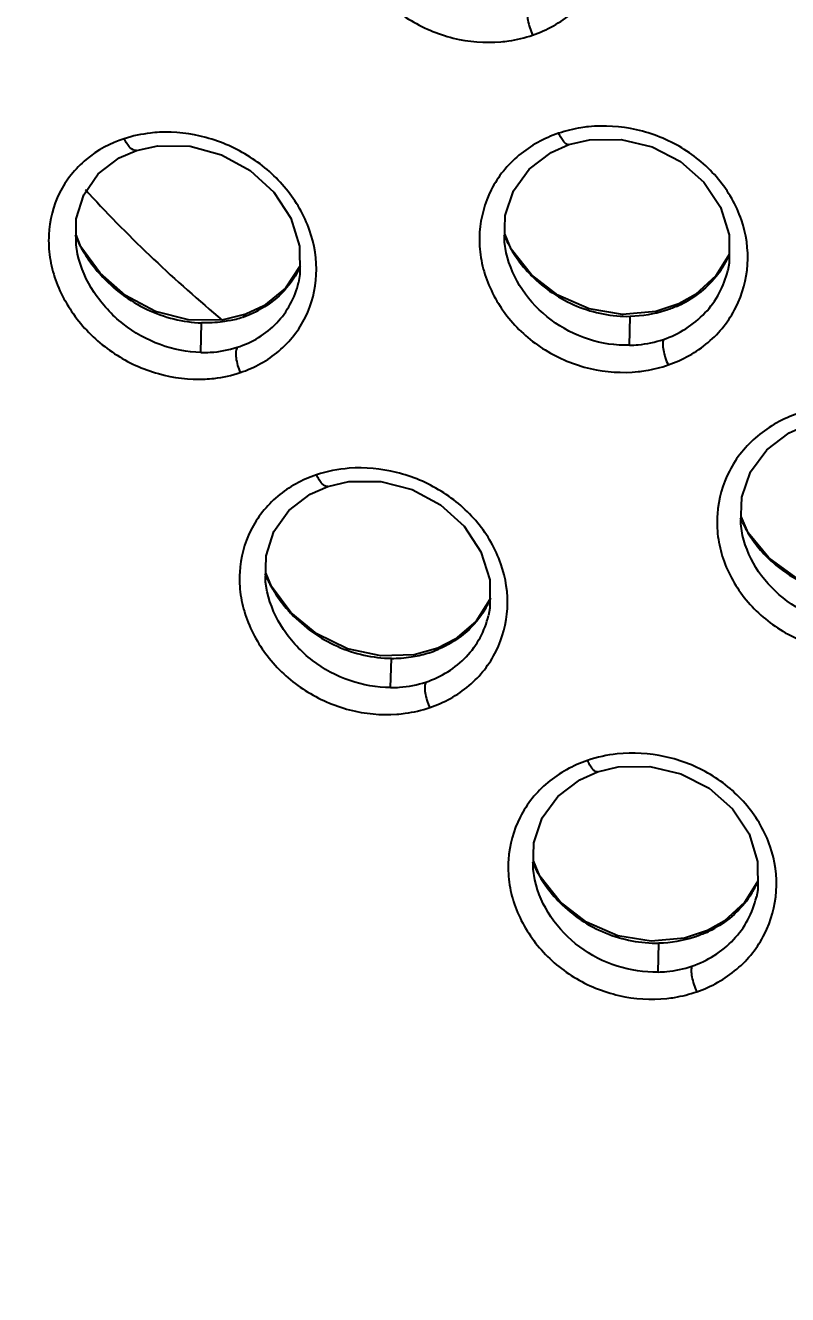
# Model space of a CAD drawing. Header units: millimetres. Extents: x 3631 to 3841, y 294 to 591.
# Drawn here: x 3771.21 to 3779.67, y 480.35 to 494.45 of the extents above; entities that cross this region are included whole.
import ezdxf

# ---------------------------------------------------------------- set-up
doc = ezdxf.new("R2010")
doc.units = ezdxf.units.MM
doc.header["$LTSCALE"] = 0.1
doc.layers.add('DIM', color=3, linetype='Continuous')
doc.styles.get("Standard").update_dxf_attribs({"font": 'arial.ttf'})
doc.dimstyles.new('ISO-25', dxfattribs={"dimtxt": 2.5, "dimasz": 2.5, "dimexe": 1.25, "dimexo": 0.625, "dimtad": 1, "dimlfac": 1.333333, "dimtxsty": 'Standard', "dimcen": 2.5, "dimadec": 0, "dimazin": 0, "dimtfac": 1, "dimtmove": 0, "dimatfit": 3, "dimfxl": 0, "dimarcsym": 0})

# ---------------------------------------------------------------- blocks, each defined once
blk = doc.blocks.new('*D74')
at = {"layer": 'Defpoints', "color": 0}
for p in [(3786.12, 534.251), (3756.118, 373.592), (3779.944, 373.592)]:
    blk.add_point(p, dxfattribs=at)
at = {"layer": 'DIM', "color": 0, "lineweight": -2}
for p, q in [((3785.495, 534.251), (3754.868, 534.251)), ((3756.118, 531.751), (3756.118, 376.092)), ((3779.319, 373.592), (3754.868, 373.592))]:
    blk.add_line(p, q, dxfattribs=at)
at = {"layer": 'DIM', "color": 0}
for points in [[(3755.702, 531.751), (3756.535, 531.751), (3756.118, 534.251)], [(3755.702, 376.092), (3756.535, 376.092), (3756.118, 373.592)]]:
    blk.add_solid(points, dxfattribs=at)
at = {"layer": 'DIM', "color": 0, "insert": (3754.238, 453.922), "char_height": 2.5, "attachment_point": 5, "rotation": 90}
blk.add_mtext('214', dxfattribs=at)

msp = doc.modelspace()

# ---------------------------------------------------------------- linework, layer by layer
at = {"color": 7, "linetype": 'Continuous'}
for p, q in [((3772.4423, 493.0649), (3772.4423, 493.0649)), ((3771.8254, 491.9915), (3771.7722, 492.1256)), ((3776.6052, 491.9676), (3776.5329, 492.1376)), ((3772.0375, 491.6985), (3771.8254, 491.9915)), ((3771.789, 491.9131), (3771.7882, 491.9168)), ((3776.5498, 491.927), (3776.5493, 491.9292)), ((3779.0248, 491.907), (3778.8786, 491.6707)), ((3774.2622, 491.7807), (3774.0976, 491.533)), ((3778.8786, 491.6707), (3778.6506, 491.463)), ((3779.0105, 491.7298), (3779.0125, 491.7384)), ((3774.0976, 491.533), (3773.8587, 491.3381)), ((3778.6506, 491.463), (3778.4645, 491.358)), ((3773.8587, 491.3381), (3773.6568, 491.2429)), ((3778.2093, 491.2729), (3777.8397, 491.2408)), ((3778.4645, 491.358), (3778.2093, 491.2729)), ((3778.4408, 491.3312), (3778.4645, 491.358)), ((3773.3917, 491.1795), (3773.0201, 491.1808)), ((3773.1585, 490.819), (3773.1665, 491.1476)), ((3773.6568, 491.2429), (3773.3917, 491.1795)), ((3773.6224, 491.213), (3773.6568, 491.2429)), ((3777.9186, 490.8977), (3777.927, 491.2196)), ((3779.2381, 488.8144), (3779.1575, 488.9979)), ((3779.1749, 488.787), (3779.1739, 488.7916)), ((3773.9408, 488.2187), (3773.8788, 488.3702)), ((3773.8953, 488.1594), (3773.8951, 488.1601)), ((3774.1587, 487.9295), (3773.9408, 488.2187)), ((3776.3671, 488.0725), (3776.2146, 487.8351)), ((3775.5271, 487.4607), (3775.1562, 487.4462)), ((3775.7878, 487.5346), (3775.5271, 487.4607)), ((3775.7583, 487.5059), (3775.7878, 487.5346)), ((3775.2654, 487.0944), (3775.2736, 487.4198)), ((3776.9226, 484.9984), (3776.8503, 485.1683)), ((3776.8671, 484.9575), (3776.8666, 484.96)), ((3779.3425, 484.9442), (3779.1973, 484.7088)), ((3779.3282, 484.7669), (3779.3302, 484.7754)), ((3779.1973, 484.7088), (3778.97, 484.5009)), ((3778.97, 484.5009), (3778.7849, 484.3956)), ((3778.7849, 484.3956), (3778.5293, 484.3095)), ((3778.7615, 484.369), (3778.7849, 484.3956)), ((3778.5293, 484.3095), (3778.1594, 484.2759)), ((3778.2364, 483.9331), (3778.2449, 484.255))]:
    msp.add_line(p, q, dxfattribs=at)
for points in [[(3772.4423, 493.0649), (3772.6809, 493.117), (3773.0379, 493.1113), (3773.3876, 493.0169), (3773.7052, 492.8409), (3773.9668, 492.6004), (3774.1552, 492.3131), (3774.2539, 491.9997), (3774.2585, 491.6852), (3774.2421, 491.5966)], [(3776.5498, 491.927), (3776.5302, 492.0445), (3776.5388, 492.3402), (3776.6313, 492.6166), (3776.8046, 492.8552), (3777.0478, 493.0406), (3777.2455, 493.1287)], [(3777.2454, 493.1287), (3777.4745, 493.1831), (3777.8265, 493.1875), (3778.1715, 493.1056), (3778.4846, 492.9428), (3778.7424, 492.7132), (3778.9276, 492.4345), (3779.0237, 492.1257), (3779.0253, 491.8108), (3779.01, 491.7299)], [(3771.7882, 491.9168), (3771.7712, 492.0158), (3771.7738, 492.3039), (3771.8571, 492.5723), (3772.0188, 492.8028), (3772.25, 492.9807), (3772.4423, 493.0649)], [(3777.8397, 491.2408), (3777.4688, 491.3039), (3777.123, 491.4565), (3776.8289, 491.6835), (3776.6052, 491.9676)], [(3773.0201, 491.1808), (3772.6545, 491.275), (3772.3192, 491.4535), (3772.0375, 491.6985)], [(3779.1749, 488.787), (3779.1542, 488.9135), (3779.1659, 489.213), (3779.2635, 489.4938), (3779.4428, 489.7367), (3779.6918, 489.926), (3779.8922, 490.0163)], [(3773.8951, 488.1601), (3773.8769, 488.2678), (3773.8822, 488.5587), (3773.9696, 488.8301), (3774.1363, 489.0639), (3774.3728, 489.2451), (3774.5672, 489.3311)], [(3774.5672, 489.3311), (3774.8019, 489.3845), (3775.1571, 489.3836), (3775.505, 489.295), (3775.8209, 489.1249), (3776.081, 488.8891), (3776.268, 488.6053), (3776.3653, 488.2935), (3776.3679, 487.9783), (3776.3523, 487.8959)], [(3780.4889, 488.1316), (3780.1159, 488.1793), (3779.7658, 488.3188), (3779.4667, 488.536), (3779.2381, 488.8144)], [(3775.1562, 487.4462), (3774.7875, 487.5259), (3774.4467, 487.6926), (3774.1587, 487.9295)], [(3776.2146, 487.8351), (3775.9815, 487.6345), (3775.7878, 487.5346)], [(3777.5645, 486.1597), (3777.7933, 486.2144), (3778.1452, 486.2195), (3778.4901, 486.1386), (3778.8031, 485.9766), (3779.0607, 485.7478), (3779.2458, 485.4696), (3779.3416, 485.1613), (3779.3429, 484.8466), (3779.3278, 484.7671)], [(3776.8671, 484.9575), (3776.8474, 485.076), (3776.8564, 485.3712), (3776.9495, 485.6473), (3777.1233, 485.8858), (3777.3668, 486.0714), (3777.5646, 486.1597)], [(3778.1594, 484.2759), (3777.7879, 484.3376), (3777.4415, 484.4891), (3777.1468, 484.715), (3776.9226, 484.9984)]]:
    msp.add_lwpolyline(points, dxfattribs=at)
for centre, radius, start, end in [((3783.2753, 503.0954), 15.4777, 222.54824, 222.77174), ((3783.5249, 503.3325), 15.822, 222.7882, 230.19265), ((3773.098, 492.6778), 1.4478, 202.55033, 209.525), ((3777.7634, 492.642), 1.3425, 202.5048, 205.01924), ((3773.1269, 492.6934), 1.4806, 209.50002, 210.39902), ((3777.7885, 492.6539), 1.3702, 205.02853, 210.62688), ((3777.8007, 492.6609), 1.3843, 210.61798, 211.17749), ((3773.1314, 492.6961), 1.4859, 210.39906, 211.44044), ((3773.1956, 492.7375), 1.5622, 211.50779, 219.86169), ((3777.8042, 492.663), 1.3884, 211.17822, 213.29903), ((3778.0152, 492.3582), 1.1101, 327.89157, 334.10462), ((3778.0098, 492.3608), 1.1161, 334.10187, 335.80046), ((3773.2578, 492.7875), 1.642, 219.80903, 222.21454), ((3773.3057, 492.2099), 1.0496, 333.17208, 335.51555), ((3777.904, 492.7414), 1.5155, 223.6626, 224.70184), ((3777.9503, 492.4433), 1.2155, 295.34419, 300.6546), ((3773.2568, 492.3032), 1.1499, 290.65794, 297.97551), ((3777.9466, 492.451), 1.224, 293.81497, 295.34924), ((3773.2337, 492.3714), 1.222, 281.40288, 288.52451), ((3773.2488, 492.3237), 1.1719, 288.57253, 290.67504), ((3774.9178, 488.0263), 1.5097, 94.27866, 108.38895), ((3780.3545, 489.4866), 1.3056, 202.54173, 206.18718), ((3780.3719, 489.4952), 1.325, 206.18868, 210.80861), ((3780.3792, 489.4994), 1.3335, 210.80482, 211.98767), ((3780.3818, 489.5011), 1.3365, 211.98801, 214.1896), ((3775.139, 488.8908), 1.3758, 202.52029, 203.72778), ((3775.1725, 488.9061), 1.4126, 203.75085, 210.54376), ((3775.1947, 488.9187), 1.4381, 210.52652, 212.30938), ((3775.2576, 488.9609), 1.5139, 212.38459, 221.65794), ((3775.4041, 488.5086), 1.0607, 326.75469, 336.74105), ((3775.3103, 489.0055), 1.5829, 221.59903, 223.37362), ((3775.2883, 488.7626), 1.3429, 269.37263, 278.73843), ((3775.2947, 488.718), 1.2978, 278.7586, 286.90237), ((3775.3068, 488.6765), 1.2546, 286.92695, 291.09249), ((3775.3135, 488.659), 1.2359, 291.09307, 292.94824), ((3777.9632, 484.7545), 1.6144, 96.49946, 108.47817), ((3778.0726, 485.6701), 1.334, 202.55328, 205.16133), ((3778.0975, 485.6819), 1.3615, 205.17013, 210.71077), ((3778.1095, 485.6889), 1.3755, 210.70209, 211.29567), ((3778.1132, 485.6911), 1.3797, 211.29646, 213.49036), ((3778.3313, 485.3961), 1.1119, 327.89685, 334.16803), ((3778.3263, 485.3986), 1.1174, 334.16542, 335.76703), ((3778.2134, 485.7703), 1.5076, 223.78677, 224.87016), ((3778.2617, 485.4892), 1.2267, 294.04293, 295.56072), ((3778.2655, 485.4817), 1.2183, 295.55585, 300.77801)]:
    msp.add_arc(centre, radius, start, end, dxfattribs=at)
for points, knots in [([(3775.6009, 496.9281), (3775.4435, 496.8757), (3775.1477, 496.7151), (3774.8317, 496.3235), (3774.7246, 495.9172), (3774.738, 495.5845), (3774.7995, 495.3345), (3774.9078, 495.0959), (3775.1073, 494.8012), (3775.3813, 494.5591), (3775.7013, 494.3929), (3776.0405, 494.2781), (3776.3129, 494.2559), (3776.4889, 494.2722)], [0, 0, 0, 0, 0.1210941, 0.2389825, 0.3575265, 0.4184743, 0.4806741, 0.5441747, 0.6087126, 0.7394165, 0.8053339, 0.8710051, 1, 1, 1, 1]), ([(3776.8416, 494.3468), (3777.0009, 494.3997), (3777.2999, 494.5645), (3777.6143, 494.9636), (3777.7456, 495.4552), (3777.6687, 495.9673), (3777.403, 496.4263), (3776.9926, 496.7797), (3776.4898, 496.9856), (3776.1274, 497.0159), (3775.9513, 497.001)], [0, 0, 0, 0, 0.1224274, 0.241821, 0.3610555, 0.483163, 0.6097435, 0.7399276, 0.871096, 1, 1, 1, 1]), ([(3776.7942, 494.6295), (3776.7872, 494.6158), (3776.7819, 494.5749), (3776.7918, 494.4784), (3776.8175, 494.399), (3776.8416, 494.3468)], [0, 0, 0, 0, 0.1583267, 0.4090698, 1, 1, 1, 1]), ([(3776.4889, 494.2722), (3776.5193, 494.2744), (3776.639, 494.2869), (3776.7571, 494.316), (3776.8416, 494.3468)], [0, 0, 0, 0, 0.2527168, 1, 1, 1, 1]), ([(3772.6966, 493.2659), (3772.6632, 493.264), (3772.5316, 493.2525), (3772.4013, 493.2249), (3772.3076, 493.1945)], [0, 0, 0, 0, 0.2534412, 1, 1, 1, 1]), ([(3773.5959, 490.5964), (3773.7511, 490.6472), (3773.9718, 490.7684), (3774.1983, 491.003), (3774.37, 491.2785), (3774.475, 491.6875), (3774.3916, 492.1976), (3774.1246, 492.6564), (3773.7194, 493.0143), (3773.2262, 493.2308), (3772.8702, 493.2734), (3772.6966, 493.2659)], [0, 0, 0, 0, 0.1201567, 0.1794372, 0.2385706, 0.3575659, 0.4808831, 0.6093087, 0.7408365, 0.8721492, 1, 1, 1, 1]), ([(3777.1312, 493.2553), (3776.972, 493.2015), (3776.7459, 493.0772), (3776.511, 492.8398), (3776.3315, 492.5635), (3776.2426, 492.2361), (3776.2545, 491.9026), (3776.3151, 491.6526), (3776.423, 491.4144), (3776.6227, 491.1204), (3776.9672, 490.8207), (3777.4719, 490.6131), (3777.837, 490.5878), (3778.0141, 490.6061)], [0, 0, 0, 0, 0.1221159, 0.1819813, 0.2413776, 0.3600203, 0.420745, 0.4825793, 0.5456395, 0.6097301, 0.7397282, 0.8706731, 1, 1, 1, 1]), ([(3777.4631, 493.3279), (3777.4348, 493.3244), (3777.3226, 493.3079), (3777.2119, 493.2811), (3777.1312, 493.2553)], [0, 0, 0, 0, 0.2520041, 1, 1, 1, 1]), ([(3777.2454, 493.1287), (3777.2374, 493.126), (3777.2136, 493.1326), (3777.1859, 493.1616), (3777.1564, 493.2036), (3777.1394, 493.2373), (3777.1312, 493.2553)], [0, 0, 0, 0, 0.1424684, 0.3683691, 0.6690565, 1, 1, 1, 1]), ([(3778.3479, 490.6804), (3778.5088, 490.7351), (3778.7367, 490.8625), (3778.9723, 491.1047), (3779.1511, 491.3852), (3779.2645, 491.7967), (3779.19, 492.3098), (3778.9247, 492.7686), (3778.5118, 493.1194), (3778.0047, 493.3196), (3777.6403, 493.3451), (3777.4631, 493.3279)], [0, 0, 0, 0, 0.1233115, 0.1839141, 0.24398, 0.3632923, 0.4848218, 0.6104823, 0.7398893, 0.8707716, 1, 1, 1, 1]), ([(3772.3076, 493.1945), (3772.1542, 493.1452), (3771.8646, 492.9909), (3771.5565, 492.6057), (3771.456, 492.2034), (3771.4731, 491.8725), (3771.5372, 491.6224), (3771.6471, 491.3834), (3771.8466, 491.0876), (3772.1834, 490.7827), (3772.6735, 490.5586), (3773.0301, 490.5151), (3773.2038, 490.5233)], [0, 0, 0, 0, 0.118799, 0.2351052, 0.3536134, 0.4151565, 0.4782392, 0.5427446, 0.6082473, 0.7403414, 0.8717737, 1, 1, 1, 1]), ([(3772.4423, 493.0649), (3772.4184, 493.057), (3772.3719, 493.0894), (3772.3356, 493.1398), (3772.3161, 493.1757), (3772.3076, 493.1945)], [0, 0, 0, 0, 0.3860032, 0.6826384, 1, 1, 1, 1]), ([(3773.1584, 490.8197), (3773.0053, 490.8231), (3772.6937, 490.884), (3772.2785, 491.1184), (3771.9521, 491.468), (3771.8223, 491.7621), (3771.7889, 491.9131)], [0, 0, 0, 0, 0.2454566, 0.4980386, 0.7522011, 1, 1, 1, 1]), ([(3777.9185, 490.8987), (3777.7648, 490.8952), (3777.4522, 490.9418), (3777.0339, 491.1595), (3776.7096, 491.4961), (3776.5824, 491.781), (3776.5498, 491.9271)], [0, 0, 0, 0, 0.2506764, 0.5043904, 0.7559626, 1, 1, 1, 1]), ([(3772.0417, 491.6842), (3772.1865, 491.5245), (3772.5348, 491.2628), (3772.9585, 491.1552), (3773.1664, 491.1484)], [0, 0, 0, 0, 0.5089505, 1, 1, 1, 1]), ([(3774.2423, 491.7361), (3774.1942, 491.641), (3774.0675, 491.464), (3773.8911, 491.3372), (3773.7965, 491.2874)], [0, 0, 0, 0, 0.4992193, 1, 1, 1, 1]), ([(3776.8268, 491.6754), (3776.9702, 491.5305), (3777.3158, 491.2972), (3777.7258, 491.2171), (3777.9269, 491.2207)], [0, 0, 0, 0, 0.503363, 1, 1, 1, 1]), ([(3778.2945, 490.9641), (3778.4675, 491.0229), (3778.7107, 491.1752), (3778.9253, 491.4713), (3778.9896, 491.6422), (3779.01, 491.7299)], [0, 0, 0, 0, 0.5037295, 0.7517231, 1, 1, 1, 1]), ([(3778.9554, 491.7681), (3778.908, 491.6926), (3778.7934, 491.5518), (3778.6481, 491.4433), (3778.5702, 491.3975)], [0, 0, 0, 0, 0.4969482, 1, 1, 1, 1]), ([(3773.5606, 490.8766), (3773.6437, 490.9034), (3773.8033, 490.9754), (3774.0079, 491.1384), (3774.1611, 491.3496), (3774.2224, 491.5125), (3774.2426, 491.5965)], [0, 0, 0, 0, 0.2529425, 0.5019885, 0.749627, 1, 1, 1, 1]), ([(3778.4408, 491.3312), (3778.401, 491.3137), (3778.2365, 491.2509), (3778.0594, 491.2218), (3777.927, 491.2196)], [0, 0, 0, 0, 0.2473163, 1, 1, 1, 1]), ([(3773.4753, 491.1736), (3773.4502, 491.1685), (3773.3482, 491.151), (3773.2442, 491.1458), (3773.1664, 491.1484)], [0, 0, 0, 0, 0.2477952, 1, 1, 1, 1]), ([(3777.9185, 490.8986), (3777.9506, 490.8994), (3778.078, 490.9069), (3778.2043, 490.9334), (3778.2945, 490.9641)], [0, 0, 0, 0, 0.2522802, 1, 1, 1, 1]), ([(3778.2947, 490.9642), (3778.2884, 490.9504), (3778.2851, 490.9094), (3778.2972, 490.8128), (3778.3237, 490.7331), (3778.3479, 490.6804)], [0, 0, 0, 0, 0.1551789, 0.4063722, 1, 1, 1, 1]), ([(3773.1585, 490.819), (3773.193, 490.8182), (3773.3288, 490.8207), (3773.4643, 490.8455), (3773.5606, 490.8766)], [0, 0, 0, 0, 0.2539648, 1, 1, 1, 1]), ([(3773.5611, 490.8768), (3773.5526, 490.8633), (3773.5436, 490.8226), (3773.5483, 490.7264), (3773.5723, 490.6476), (3773.5959, 490.5964)], [0, 0, 0, 0, 0.1654342, 0.4154348, 1, 1, 1, 1]), ([(3778.0141, 490.6061), (3778.0427, 490.6092), (3778.1558, 490.6245), (3778.2673, 490.6523), (3778.3479, 490.6804)], [0, 0, 0, 0, 0.2519863, 1, 1, 1, 1]), ([(3773.2038, 490.5233), (3773.2374, 490.525), (3773.3702, 490.5359), (3773.5017, 490.5645), (3773.5959, 490.5964)], [0, 0, 0, 0, 0.2530156, 1, 1, 1, 1]), ([(3779.7891, 490.1416), (3779.6267, 490.0863), (3779.323, 489.9187), (3778.9975, 489.5189), (3778.883, 489.107), (3778.8925, 488.7717), (3778.9718, 488.4365), (3779.1923, 488.0471), (3779.6062, 487.695), (3780.1178, 487.4969), (3780.4862, 487.4814), (3780.6644, 487.5051)], [0, 0, 0, 0, 0.1239271, 0.2440443, 0.363147, 0.4236587, 0.4850361, 0.6104515, 0.7394296, 0.8700999, 1, 1, 1, 1]), ([(3774.4415, 489.4589), (3774.2858, 489.4073), (3773.9928, 489.2485), (3773.6809, 488.8591), (3773.5768, 488.4549), (3773.5916, 488.1235), (3773.6755, 487.7886), (3773.8968, 487.3989), (3774.3016, 487.0388), (3774.7982, 486.8218), (3775.1586, 486.7867), (3775.3337, 486.7997)], [0, 0, 0, 0, 0.1204288, 0.2378501, 0.3564041, 0.417552, 0.4800505, 0.6083429, 0.7396495, 0.8710879, 1, 1, 1, 1]), ([(3774.5672, 489.3311), (3774.5451, 489.3237), (3774.5024, 489.3573), (3774.4687, 489.4054), (3774.45, 489.4405), (3774.4415, 489.4589)], [0, 0, 0, 0, 0.3744873, 0.6746262, 1, 1, 1, 1]), ([(3775.6998, 486.8741), (3775.8578, 486.9263), (3776.0822, 487.0502), (3776.3129, 487.2884), (3776.4879, 487.5661), (3776.597, 487.9763), (3776.5178, 488.488), (3776.2514, 488.947), (3775.9104, 489.243), (3775.5895, 489.4066), (3775.2511, 489.52), (3774.9805, 489.5449), (3774.8051, 489.5318)], [0, 0, 0, 0, 0.1215602, 0.1813937, 0.2408858, 0.3598765, 0.4822423, 0.609347, 0.7399344, 0.8058785, 0.8715094, 1, 1, 1, 1]), ([(3780.5424, 487.7944), (3780.389, 487.7873), (3780.0767, 487.8262), (3779.6574, 488.0339), (3779.3338, 488.3632), (3779.2074, 488.6434), (3779.1749, 488.787)], [0, 0, 0, 0, 0.2530738, 0.5070972, 0.7573862, 1, 1, 1, 1]), ([(3779.2763, 488.75), (3779.3166, 488.6907), (3779.377, 488.6156), (3779.4442, 488.5472), (3779.4615, 488.5304)], [0, 0, 0, 0, 0.7483796, 1, 1, 1, 1]), ([(3779.4615, 488.5304), (3779.6044, 488.3923), (3779.9492, 488.1725), (3780.3532, 488.1057), (3780.5511, 488.1143)], [0, 0, 0, 0, 0.5007274, 1, 1, 1, 1]), ([(3775.2653, 487.0953), (3775.1118, 487.0955), (3774.7992, 487.15), (3774.3822, 487.377), (3774.0566, 487.7208), (3773.9281, 488.0108), (3773.8952, 488.1594)], [0, 0, 0, 0, 0.2479719, 0.5012393, 0.7542191, 1, 1, 1, 1]), ([(3774.1597, 487.9185), (3774.304, 487.7658), (3774.6512, 487.5174), (3775.0687, 487.4227), (3775.2735, 487.4207)], [0, 0, 0, 0, 0.5063475, 1, 1, 1, 1]), ([(3775.6565, 487.1564), (3775.742, 487.1848), (3775.9051, 487.2609), (3776.1129, 487.4299), (3776.2698, 487.6443), (3776.3323, 487.8104), (3776.3523, 487.8959)], [0, 0, 0, 0, 0.2553523, 0.5042932, 0.7512624, 1, 1, 1, 1]), ([(3776.2912, 487.9271), (3776.2323, 487.8375), (3776.0846, 487.6745), (3775.8956, 487.5633), (3775.7954, 487.5209)], [0, 0, 0, 0, 0.4963237, 1, 1, 1, 1]), ([(3775.2653, 487.0952), (3775.2988, 487.0952), (3775.431, 487.1), (3775.5627, 487.1254), (3775.6565, 487.1565)], [0, 0, 0, 0, 0.2530268, 1, 1, 1, 1]), ([(3775.6567, 487.1565), (3775.6491, 487.1429), (3775.6424, 487.1019), (3775.6505, 487.0053), (3775.6757, 486.926), (3775.6998, 486.8741)], [0, 0, 0, 0, 0.1608393, 0.4114009, 1, 1, 1, 1]), ([(3775.3337, 486.7997), (3775.3651, 486.8019), (3775.4892, 486.8147), (3775.6119, 486.8432), (3775.6998, 486.8741)], [0, 0, 0, 0, 0.2526917, 1, 1, 1, 1]), ([(3778.6654, 483.7153), (3778.8265, 483.7703), (3779.0547, 483.8982), (3779.2905, 484.1409), (3779.4695, 484.4215), (3779.5836, 484.8331), (3779.51, 485.3463), (3779.2448, 485.8052), (3778.8311, 486.1554), (3778.323, 486.3544), (3777.9577, 486.3775), (3777.7805, 486.3585)], [0, 0, 0, 0, 0.1234479, 0.1841021, 0.2442006, 0.3635069, 0.4849232, 0.6104324, 0.7397492, 0.8706678, 1, 1, 1, 1]), ([(3777.4515, 486.2856), (3777.2921, 486.2315), (3776.9933, 486.0676), (3776.6731, 485.6731), (3776.5623, 485.2651), (3776.5736, 484.9319), (3776.6339, 484.6823), (3776.7416, 484.4444), (3776.9414, 484.1508), (3777.2866, 483.8519), (3777.7921, 483.6459), (3778.1576, 483.6219), (3778.3347, 483.641)], [0, 0, 0, 0, 0.1224119, 0.2412519, 0.3599053, 0.4205748, 0.4823388, 0.5453366, 0.6093871, 0.7393992, 0.8704787, 1, 1, 1, 1]), ([(3777.5645, 486.1597), (3777.5566, 486.157), (3777.5331, 486.1637), (3777.5059, 486.1925), (3777.4767, 486.2343), (3777.4597, 486.2678), (3777.4515, 486.2856)], [0, 0, 0, 0, 0.1412694, 0.3668246, 0.6679144, 1, 1, 1, 1]), ([(3778.2363, 483.934), (3778.0826, 483.9302), (3777.77, 483.976), (3777.3514, 484.1923), (3777.027, 484.5277), (3776.8997, 484.8119), (3776.8671, 484.9575)], [0, 0, 0, 0, 0.2510281, 0.5048991, 0.7563353, 1, 1, 1, 1]), ([(3778.611, 483.9998), (3778.7843, 484.0588), (3779.0279, 484.2114), (3779.2429, 484.508), (3779.3074, 484.6792), (3779.3277, 484.767)], [0, 0, 0, 0, 0.5039041, 0.7518798, 1, 1, 1, 1]), ([(3779.2732, 484.8052), (3779.2258, 484.7298), (3779.1115, 484.5892), (3778.9666, 484.4807), (3778.889, 484.4348)], [0, 0, 0, 0, 0.4968651, 1, 1, 1, 1]), ([(3777.1449, 484.7067), (3777.2884, 484.5625), (3777.6343, 484.3308), (3778.0439, 484.2521), (3778.2448, 484.2561)], [0, 0, 0, 0, 0.503089, 1, 1, 1, 1]), ([(3778.7615, 484.369), (3778.7215, 484.3511), (3778.5563, 484.2874), (3778.3781, 484.2576), (3778.2449, 484.255)], [0, 0, 0, 0, 0.2472949, 1, 1, 1, 1]), ([(3778.2363, 483.934), (3778.2684, 483.9348), (3778.3952, 483.9425), (3778.5211, 483.9692), (3778.611, 483.9998)], [0, 0, 0, 0, 0.2522481, 1, 1, 1, 1]), ([(3778.6112, 483.9999), (3778.605, 483.986), (3778.6019, 483.9449), (3778.6144, 483.8481), (3778.6411, 483.7682), (3778.6654, 483.7153)], [0, 0, 0, 0, 0.1548261, 0.4062471, 1, 1, 1, 1]), ([(3778.3347, 483.641), (3778.363, 483.6441), (3778.4751, 483.6595), (3778.5856, 483.6874), (3778.6654, 483.7153)], [0, 0, 0, 0, 0.2519807, 1, 1, 1, 1]), ([(3766.2983, 481.3837), (3766.4492, 480.9401), (3766.8411, 480.0734), (3767.6562, 478.897), (3768.6457, 477.8433), (3769.7406, 476.8846), (3770.9152, 476.0143), (3772.5681, 475.0059), (3773.9051, 474.4308), (3774.8131, 474.1212)], [0, 0, 0, 0, 0.1218803, 0.2457016, 0.3706483, 0.496932, 0.6238837, 0.7504433, 1, 1, 1, 1])]:
    msp.add_open_spline(points, degree=3, knots=knots, dxfattribs=at)
for points in [[(3776.6438, 491.9008), (3776.6919, 491.8275), (3776.7471, 491.7585), (3776.8077, 491.6951)], [(3776.9625, 484.9298), (3777.0103, 484.8576), (3777.0651, 484.7896), (3777.125, 484.7271)]]:
    msp.add_open_spline(points, degree=3, dxfattribs=at)

# ---------------------------------------------------------------- dimensions: what is measured, and where the dimension line sits
at = {"layer": 'DIM'}
dim = msp.add_linear_dim(base=(3756.1184, 373.5925), p1=(3786.1197, 534.2513), p2=(3779.944, 373.5925), angle=90, text='214', dimstyle='ISO-25', dxfattribs=at)
dim.commit()
dim.dimension.update_dxf_attribs({"geometry": '*D74', "text_midpoint": (3754.2383, 453.9219)})

doc.saveas('drawing.dxf')
